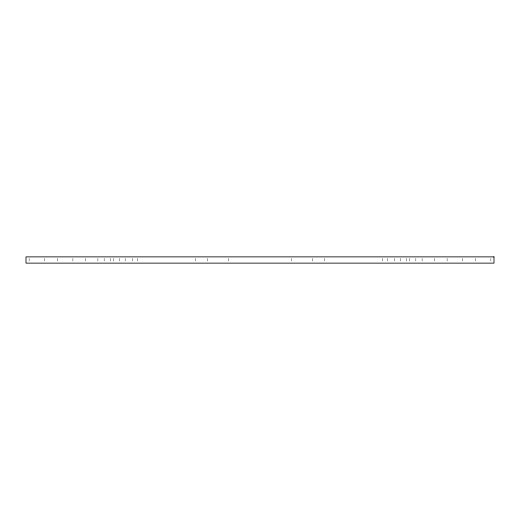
<?xml version="1.0" encoding="UTF-8"?>
<svg xmlns="http://www.w3.org/2000/svg" width="520" height="520" viewBox="0 0 520 520"><rect width="100%" height="100%" fill="white"/><g stroke="black" fill="none" stroke-linecap="round" stroke-linejoin="round"><path stroke-width="0.39" stroke-dasharray="2.6 1.95" d="M490.867 258.44L490.867 261.56M475.222 258.44L475.222 261.56M462.735 258.44L462.735 261.56M447.109 258.44L447.109 261.56M434.59 258.44L434.59 261.56M422.103 258.44L422.103 261.56M415.838 258.44L415.838 261.56M409.584 258.44L409.584 261.56M406.458 258.44L406.458 261.56M400.212 258.44L400.212 261.56M394.81 258.44L394.81 261.56M387.693 258.44L387.693 261.56M382.324 258.44L382.324 261.56M324.805 258.44L324.805 261.56M312.286 258.44L312.286 261.56M291.252 258.44L291.252 261.56M228.722 258.44L228.722 261.56M207.721 258.44L207.721 261.56M195.202 258.44L195.202 261.56M137.683 258.44L137.683 261.56M132.281 258.44L132.281 261.56M125.164 258.44L125.164 261.56M119.795 258.44L119.795 261.56M113.535 258.44L113.535 261.56M110.422 258.44L110.422 261.56M104.156 258.44L104.156 261.56M97.903 258.44L97.903 261.56M85.384 258.44L85.384 261.56M72.898 258.44L72.898 261.56M57.265 258.44L57.265 261.56M44.752 258.44L44.752 261.56M29.127 258.44L29.127 261.56"/><path stroke-width="0.78" d="M493.994 256.874L26 256.874L26 263.127L493.994 263.127L493.994 256.874"/></g></svg>
